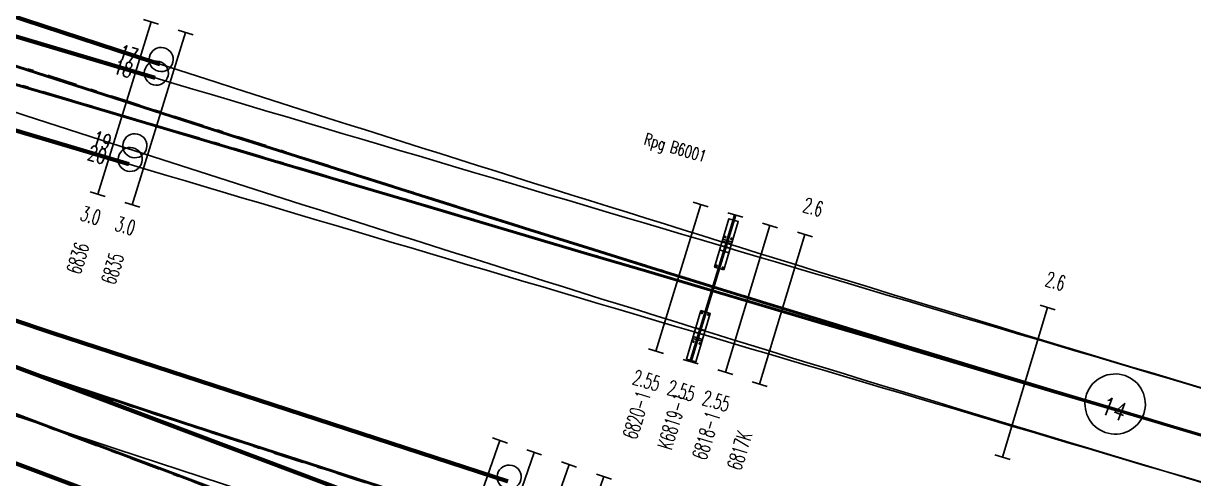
# Model space of a CAD drawing. Extents: x 2687065 to 2691361, y 1253360 to 1255888.
# Drawn here: x 2689256.36 to 2689275.74, y 1254930.1 to 1254937.64 of the extents above; entities that cross this region are included whole.
import ezdxf
from ezdxf.enums import TextEntityAlignment as Align

# ---------------------------------------------------------------- set-up
doc = ezdxf.new("R2010")
doc.units = 0
doc.header["$MEASUREMENT"] = 0
doc.linetypes.add('STRICHPUNKT', pattern=[1, 0.5, -0.25, 0, -0.25])
for name, color, linetype in [('A-HS-0014-_____', 1, 'STRICHPUNKT'), ('A-HS-0015-_____', 1, 'STRICHPUNKT'), ('A-N1-0014-_____', 1, 'STRICHPUNKT'), ('A-N1-0015-_____', 1, 'STRICHPUNKT'), ('BS-TR-A-Gleisstrang-LinieGeometrie', 7, 'Continuous'), ('L-HS-0014-_____', 4, 'Continuous'), ('L-HS-0015-_____', 4, 'Continuous'), ('L-N1-0014-_____', 3, 'Continuous'), ('L-N1-0015-_____', 3, 'Continuous'), ('L-ST-0014-_____', 7, 'Continuous'), ('L-ST-0015-_____', 7, 'Continuous'), ('P-ON-0014-_____', 7, 'Continuous'), ('S-ON-0014-_____', 7, 'Continuous'), ('S-ON-0015-_____', 7, 'Continuous'), ('T-PP-0014-_____', 7, 'Continuous'), ('T-SS-0014-_____', 7, 'Continuous'), ('T-SS-0015-_____', 7, 'Continuous'), ('T-ST', 7, 'Continuous'), ('T-WW-0014-_____', 6, 'Continuous')]:
    doc.layers.add(name, color=color, linetype=linetype)
doc.styles.add('R6', font='simplex.shx', dxfattribs={"width": 0.6})
doc.styles.add('R7', font='simplex.shx', dxfattribs={"width": 0.7})
doc.styles.add('R8', font='simplex.shx', dxfattribs={"width": 0.8})

# ---------------------------------------------------------------- blocks, each defined once
blk = doc.blocks.new('WeiVlpWeiNum')
at = {"color": 7}
blk.add_circle((0, 0, 1), 0.5, dxfattribs=at)
at = {"color": 7, "style": 'R8', "width": 0.8}
blk.add_attdef('WEICHENNR', text='', height=0.3, dxfattribs=at).set_placement((0, 0), align=Align.MIDDLE)
blk = doc.blocks.new('WeiVlpSchwelleL')
at = {"color": 7}
for p, q in [((-0.4999999999999905, -0.1300000000000073), (-0.4999999999999832, 0.1299999999999694)), ((0.5000000000000135, -0.130000000000005), (0.5000000000000135, 0.1299999999999717))]:
    blk.add_line(p, q, dxfattribs=at)
at = {"color": 0, "linetype": 'ByBlock', "lineweight": -2}
blk.add_line((-0.4999999999999868, -1.183033536314004e-14), (0.5000000000000118, 4.669396854307774e-15), dxfattribs=at)
at = {"style": 'R6', "width": 0.6}
blk.add_attdef('LAENGE', text='', height=0.25, rotation=89.99999999999999, dxfattribs=at).set_placement((-1.229737067022953, 0.007106245459261308, 6e-06), align=Align.MIDDLE)
at = {"style": 'R6', "width": 0.6, "flags": 1}
for tag, p in [('WVP-SKML', (-5, 0, 2e-06)), ('WVP-SKMR', (3, 0, 2e-06))]:
    blk.add_attdef(tag, text='', height=0.25, rotation=180, dxfattribs=at).set_placement(p, align=Align.MIDDLE_CENTER)
at = {"style": 'R6', "width": 0.6}
blk.add_attdef('BEZEICHNUNG', text='', height=0.25, rotation=180, dxfattribs=at).set_placement((-2.249999999999987, -5.373479439185756e-14, 2), align=Align.MIDDLE_LEFT)
at = {"style": 'R6', "width": 0.6, "flags": 1}
blk.add_attdef('VERSCHIEBUNG', text='', height=0.25, rotation=180, dxfattribs=at).set_placement((-1.470197398034461, -5.373479439185758e-14, 2), align=Align.MIDDLE_LEFT)
for tag, p in [('VERKLINKS', (-0.8749999999999833, -5.426408495180606e-14, 2e-06)), ('VERKRECHTS', (0.8611075787621026, -8.736039560677224e-05, 2e-06))]:
    blk.add_attdef(tag, text='', height=0.25, rotation=180, dxfattribs=at).set_placement(p, align=Align.MIDDLE)
at = {"color": 1, "extrusion": (-1, -6.123233995736769e-17, 1.224646799147353e-16), "style": 'R6', "width": 0.6, "flags": 8}
blk.add_attdef('WVP-ANL', text='', height=0.25, rotation=270, dxfattribs=at).set_placement((1.179971919316135e-14, -7.187955122291877e-15, 0.4999999999999868), align=Align.MIDDLE)
at = {"color": 1, "extrusion": (1, -1.608122649676636e-16, 1.224646799147353e-16), "style": 'R6', "width": 0.6, "flags": 8}
blk.add_attdef('WVP-ANR', text='', height=0.25, rotation=270, dxfattribs=at).set_placement((-1.65451836612779e-14, -4.265120563609635e-14, 0.50000000000001), align=Align.MIDDLE)
blk = doc.blocks.new('st_Norm_a')
at = {"color": 0, "linetype": 'ByBlock', "lineweight": -2}
blk.add_circle((0, 0, 1), 0.2, dxfattribs=at)
at = {"layer": 'T-ST', "color": 0, "linetype": 'ByBlock', "lineweight": -2, "style": 'R7', "width": 0.7}
blk.add_attdef('WVP-STNR', text='', height=0.25, dxfattribs=at).set_placement((0.55, 0), align=Align.MIDDLE)
blk = doc.blocks.new('pla_RpgB6001')
at = {"color": 0, "linetype": 'ByBlock', "lineweight": -2}
blk.add_lwpolyline([(0.3749999999999997, 0.08000000000000011), (-0.4650000000000002, 0.08000000000000022), (-0.4650000000000003, -0.07999999999999978), (0.3749999999999997, -0.07999999999999989)], close=True, dxfattribs=at)
for points in [[(-0.1080000000000001, 0.08000000000000018), (-0.1080000000000001, -0.07999999999999975)], [(-0.0760000000000001, 0.08000000000000017), (-0.07600000000000012, -0.07999999999999984)]]:
    blk.add_lwpolyline(points, dxfattribs=at)
at = {"color": 1, "linetype": 'ByBlock', "lineweight": -2}
blk.add_lwpolyline([(1.221245327087673e-15, 0.08000000000000017), (1.165734175856414e-15, -0.07999999999999985)], dxfattribs=at)
at = {"color": 2, "linetype": 'ByBlock', "lineweight": -2}
blk.add_lwpolyline([(0.07600000000000005, 0.08000000000000013), (0.076, -0.07999999999999982)], dxfattribs=at)
at = {"color": 0, "linetype": 'ByBlock', "lineweight": -2}
for centre in [(-0.3300000000000001, 0), (-0.1550000000000001, 0.05500000000000018), (0.345, 0.05500000000000012), (-0.1550000000000002, -0.05499999999999982), (0.3449999999999996, -0.0549999999999999)]:
    blk.add_circle(centre, 0.012, dxfattribs=at)
at = {"color": 1, "linetype": 'ByBlock', "lineweight": -2}
blk.add_circle((0, 0), 0.02, dxfattribs=at)
at = {"style": 'R7', "width": 0.7}
blk.add_attdef('WVP-PBEZ', text='', height=0.025, rotation=269.5935867152447, dxfattribs=at).set_placement((-0.0925000000000001, -9.7144514654701e-17), align=Align.MIDDLE_CENTER)
blk.add_attdef('WVP-PLNR', text='', height=0.2, dxfattribs=at).set_placement((0, 0), align=Align.MIDDLE_LEFT)
at = {"style": 'R7', "width": 0.7, "flags": 1}
for tag, p in [('WVP-PLFK', (0.5366666666666667, -0.2)), ('WVP-PLSP', (0.5433333333333333, -0.3999999999999999)), ('WVP-PLDI', (0.4999999999999999, -0.6))]:
    blk.add_attdef(tag, text='', height=0.2, dxfattribs=at).set_placement(p, align=Align.MIDDLE)
blk = doc.blocks.new('WeiVlpSchwelleR')
at = {"color": 7}
for p, q in [((-0.4999999999999886, -0.1300000000000048), (-0.4999999999999886, 0.1299999999999719)), ((0.5000000000000153, -0.1300000000000075), (0.5000000000000082, 0.1299999999999692))]:
    blk.add_line(p, q, dxfattribs=at)
at = {"color": 0, "linetype": 'ByBlock', "lineweight": -2}
blk.add_line((0.5000000000000118, -1.201402631621339e-14), (-0.4999999999999868, 4.853087807381139e-15), dxfattribs=at)
at = {"style": 'R6', "width": 0.6}
blk.add_attdef('LAENGE', text='', height=0.25, rotation=90, dxfattribs=at).set_placement((1.229737067022978, 0.007106245459260857, 6e-06), align=Align.MIDDLE)
at = {"style": 'R6', "width": 0.6, "flags": 1}
for tag, p in [('WVP-SKML', (-3, -5.426215032855453e-14, 2e-06)), ('WVP-SKMR', (5, -5.426215032855453e-14, 2e-06))]:
    blk.add_attdef(tag, text='', height=0.25, rotation=180, dxfattribs=at).set_placement(p, align=Align.MIDDLE_CENTER)
for tag, rotation, p in [('VERKLINKS', 180, (-0.8611075787620777, -8.73603956063954e-05, 2e-06)), ('VERKRECHTS', 179.9999999999973, (0.8750000000000082, -5.459328261269093e-14, 2e-06))]:
    blk.add_attdef(tag, text='', height=0.25, rotation=rotation, dxfattribs=at).set_placement(p, align=Align.MIDDLE)
at = {"color": 1, "extrusion": (-1, 1.836970198721029e-16, 1.224646799147353e-16), "style": 'R6', "width": 0.6, "flags": 8}
blk.add_attdef('WVP-ANL', text='', height=0.25, rotation=270, dxfattribs=at).set_placement((1.829950611378862e-14, -6.12323399573665e-17, 0.4999999999999904), align=Align.MIDDLE)
at = {"style": 'R6', "width": 0.6, "flags": 1}
blk.add_attdef('VERSCHIEBUNG', text='', height=0.25, rotation=179.9999999999999, dxfattribs=at).set_placement((1.75503510535756, -5.395683899678261e-14, 2.000000000057511e-06), align=Align.MIDDLE_LEFT)
at = {"color": 1, "extrusion": (1, -1.83697019872103e-16, 3.374459510989179e-32), "style": 'R6', "width": 0.6, "flags": 8}
blk.add_attdef('WVP-ANR', text='', height=0.25, rotation=270, dxfattribs=at).set_placement((-1.90594986648479e-14, -7.137320858570557e-15, 0.5000000000000118), align=Align.MIDDLE)
at = {"style": 'R6', "width": 0.6}
blk.add_attdef('BEZEICHNUNG', text='', height=0.25, rotation=180, dxfattribs=at).set_placement((3.371428571428583, -5.426215032855453e-14, 2.000000000057511e-06), align=Align.MIDDLE_LEFT)

msp = doc.modelspace()

# ---------------------------------------------------------------- linework, layer by layer
at = {"layer": 'A-HS-0014-_____', "extrusion": (0.01856783197649532, 0.07832280268803682, 0.9967551224823394), "elevation": 148676.4978869476, "flags": 128}
msp.add_lwpolyline([(-2327270.607667033, -1835422.054921527, -0.0162866445366345), (-2327214.359740658, -1835427.025257246)], format="xyb", dxfattribs=at)
at = {"layer": 'A-HS-0015-_____', "extrusion": (0.01804329580227478, 0.0724631591215498, 0.9972078670200696), "elevation": 139912.5850883046, "flags": 128}
msp.add_lwpolyline([(-2306319.897467382, -1862287.091721244, 0.01560596673952086), (-2306375.860925438, -1862282.304916803)], format="xyb", dxfattribs=at)
at = {"layer": 'A-N1-0014-_____', "extrusion": (0.01856783197649532, 0.07832280268803682, 0.9967551224823394), "elevation": 148676.4978869476, "flags": 128}
msp.add_lwpolyline([(-2327270.607667033, -1835422.054921527, -0.0005004820583355327), (-2327223.346897644, -1835424.731158233, -0.002643607657813), (-2327214.197048508, -1835425.307344319)], format="xyb", dxfattribs=at)
at = {"layer": 'A-N1-0015-_____', "extrusion": (0.01804329580227478, 0.0724631591215498, 0.9972078670200696), "elevation": 139912.5850883046, "flags": 128}
msp.add_lwpolyline([(-2306319.897467382, -1862287.091721244), (-2306375.711487282, -1862280.557766664)], dxfattribs=at)
at = {"layer": 'BS-TR-A-Gleisstrang-LinieGeometrie', "color": 2, "lineweight": 50, "true_color": 0xffff00}
for points in [[(2689256.0977688, 1254936.98098816, 454.098789297836), (2689257.05705801, 1254936.66993249, 454.1058791446119), (2689258.01670838, 1254936.35999285, 454.112968991387), (2689258.97671861, 1254936.05116964, 454.120058838163), (2689259.9370874, 1254935.74346329, 454.127148684938), (2689260.89781345, 1254935.4368742, 454.134238531714), (2689261.85889546, 1254935.1314028, 454.141328378489), (2689262.82033214, 1254934.82704951, 454.1484182252649), (2689263.78212218, 1254934.52381472, 454.15550807204), (2689264.74426427, 1254934.22169885, 454.162597918816), (2689265.70675713, 1254933.92070231, 454.169687765591), (2689266.66959944, 1254933.62082551, 454.176777612366), (2689267.6327899, 1254933.32206885, 454.183867459142), (2689268.59632722, 1254933.02443274, 454.190957305917), (2689269.56021008, 1254932.72791758, 454.1980471526931), (2689270.52443719, 1254932.43252376, 454.205136999468), (2689271.48900723, 1254932.1382517, 454.212226846244), (2689272.4539189, 1254931.84510179, 454.219316693019), (2689273.41917091, 1254931.55307442, 454.226406539795), (2689274.38476193, 1254931.26216999, 454.23349638657), (2689275.35069067, 1254930.9723889, 454.2405862333461), (2689276.31695582, 1254930.68373153, 454.247676080121), (2689277.28355607, 1254930.39619828, 454.254765926897), (2689278.25049011, 1254930.10978953, 454.261855773672)], [(2689278.25044, 1254930.10962, 454.26185), (2689277.28467633, 1254930.39517701, 454.254815004513), (2689276.31892483, 1254930.68077516, 454.247870371212), (2689275.35318549, 1254930.96641443, 454.241016099931), (2689274.38745832, 1254931.25209484, 454.234252190504), (2689273.42174331, 1254931.53781638, 454.22757864277), (2689272.45604048, 1254931.82357905, 454.220995456564), (2689271.49034982, 1254932.10938286, 454.2145026317299), (2689270.52467133, 1254932.39522779, 454.208100168109), (2689269.55900502, 1254932.68111385, 454.201788065549), (2689268.59335088, 1254932.96704104, 454.195566323895), (2689267.62770893, 1254933.25300936, 454.189434942998), (2689266.66207915, 1254933.53901881, 454.1833939227089), (2689265.69646156, 1254933.82506938, 454.177443262883), (2689264.73085615, 1254934.11116108, 454.171582963378), (2689263.76526293, 1254934.39729391, 454.165813024049), (2689262.79968189, 1254934.68346786, 454.160133444759), (2689261.83411305, 1254934.96968294, 454.154544225369), (2689260.86855639, 1254935.25593915, 454.149045365745), (2689259.90301193, 1254935.54223647, 454.143636865755), (2689258.93747966, 1254935.82857493, 454.138318725268), (2689257.97195959, 1254936.1149545, 454.133090944155), (2689257.00645172, 1254936.4013752, 454.1279535222901), (2689256.04095605, 1254936.68783702, 454.122906459549)], [(2689256.15439411, 1254931.96389198, 454.433387526878), (2689257.10680507, 1254931.64903924, 454.440330074526), (2689258.05956636, 1254931.33524822, 454.447272622174), (2689259.0126768, 1254931.0225193, 454.454215169822), (2689259.96613521, 1254930.71085288, 454.46115771747), (2689260.91994039, 1254930.40024934, 454.468100265119), (2689261.87409117, 1254930.09070906, 454.475042812767), (2689262.82858635, 1254929.78223244, 454.481985360415), (2689263.78342476, 1254929.47481985, 454.488927908063), (2689264.7386052, 1254929.16847167, 454.495870455711), (2689265.6941265, 1254928.8631883, 454.502813003359), (2689266.64998746, 1254928.55897009, 454.509755551007), (2689267.60618689, 1254928.25581745, 454.516698098656), (2689268.56272361, 1254927.95373073, 454.523640646304), (2689269.51959644, 1254927.65271032, 454.5305831939521), (2689270.47680417, 1254927.35275658, 454.5375257416001), (2689271.43434563, 1254927.05386991, 454.544468289248), (2689272.39221961, 1254926.75605065, 454.551410836896), (2689273.35042495, 1254926.45929919, 454.558353384544), (2689274.30896043, 1254926.16361589, 454.565295932192), (2689275.26782487, 1254925.86900111, 454.572238479841)], [(2689255.92013489, 1254931.28116486, 454.4873560477), (2689256.8592842, 1254930.92780805, 454.497339452319), (2689257.7984335, 1254930.57445124, 454.507405399003), (2689258.7375828, 1254930.22109443, 454.517553887957), (2689259.6767321, 1254929.86773762, 454.527784919386), (2689260.61588141, 1254929.51438081, 454.538098493499), (2689261.55503071, 1254929.161024, 454.548494610504), (2689262.49418001, 1254928.80766719, 454.558973270611), (2689263.43332931, 1254928.45431038, 454.569534474036), (2689264.37247862, 1254928.10095358, 454.580178220992), (2689265.31162792, 1254927.74759677, 454.5909045116929), (2689266.25077722, 1254927.39423996, 454.6017133463581), (2689267.18992653, 1254927.04088315, 454.612604725209), (2689268.12907583, 1254926.68752634, 454.623578648463), (2689269.06822513, 1254926.33416953, 454.634635116345), (2689270.00737443, 1254925.98081272, 454.645774129079), (2689270.94652374, 1254925.62745591, 454.656995686891), (2689271.88567304, 1254925.2740991, 454.66829979001), (2689272.82482234, 1254924.92074229, 454.679686438663), (2689273.76397164, 1254924.56738548, 454.691155633083), (2689274.70312095, 1254924.21402867, 454.702707373502)]]:
    msp.add_polyline3d(points, dxfattribs=at)
at = {"layer": 'L-HS-0014-_____', "lineweight": 70, "extrusion": (0.01856783197649532, 0.07832280268803682, 0.9967551224823394), "const_width": 0.07, "elevation": 148676.4978869476, "flags": 128}
msp.add_lwpolyline([(-2327249.925196627, -1835424.205917045, -0.006974783189797282), (-2327225.864294516, -1835426.462044862, -0.006974783189797282)], format="xyb", dxfattribs=at)
at = {"layer": 'L-HS-0014-_____', "extrusion": (0.01856783197649532, 0.07832280268803682, 0.9967551224823394), "elevation": 148676.4978869476, "flags": 128}
for points in [[(-2327249.83054901, -1835422.708703969, -0.006975508031475561), (-2327225.725417576, -1835424.968324336, -0.006975508031475561)], [(-2327270.649319679, -1835422.803764006, -0.005994877477405406), (-2327249.925196627, -1835424.205917045, -0.005994877477405406)], [(-2327270.566014388, -1835421.306079049, -0.005987783753766868), (-2327249.83054901, -1835422.708703969, -0.005987783753766868)]]:
    msp.add_lwpolyline(points, format="xyb", dxfattribs=at)
at = {"layer": 'L-HS-0015-_____', "lineweight": 70, "extrusion": (0.01804329580227478, 0.0724631591215498, 0.9972078670200696), "const_width": 0.06999999999999999, "elevation": 139912.5850883046, "flags": 128}
msp.add_lwpolyline([(-2306340.641841336, -1862285.659905823, 0.006596177779776079), (-2306364.290915951, -1862283.758107503, 0.006596177779776079)], format="xyb", dxfattribs=at)
at = {"layer": 'L-HS-0015-_____', "extrusion": (0.01804329580227478, 0.0724631591215498, 0.9972078670200696), "elevation": 139912.5850883046, "flags": 128}
msp.add_lwpolyline([(-2306340.478582199, -1862284.16863336, 0.006592517493777799), (-2306364.153897519, -1862282.263931117, 0.006592517493777799)], format="xyb", dxfattribs=at)
at = {"layer": 'L-N1-0014-_____', "lineweight": 70, "extrusion": (0.01856783197649532, 0.07832280268803682, 0.9967551224823394), "const_width": 0.07, "elevation": 148676.4978869476, "flags": 128}
for points in [[(-2327249.899253641, -1835423.967090624, -0.0002556746002429869), (-2327225.757069557, -1835425.343620549, -0.0002556746002429869)], [(-2327249.808611223, -1835422.46981967, -0.0002561824357276929), (-2327225.616941711, -1835423.849201976, -0.0002561824357276929)]]:
    msp.add_lwpolyline(points, format="xyb", dxfattribs=at)
at = {"layer": 'L-N1-0014-_____', "extrusion": (0.01856783197649532, 0.07832280268803682, 0.9967551224823394), "elevation": 148676.4978869476, "flags": 128}
for points in [[(-2327270.649319828, -1835422.803763997, -0.0002197390082260926), (-2327249.899253641, -1835423.967090624, -0.0002197390082260926)], [(-2327270.566014238, -1835421.306079058, -0.0002198027609466917), (-2327249.808611223, -1835422.46981967, -0.0002198027609466917)]]:
    msp.add_lwpolyline(points, format="xyb", dxfattribs=at)
at = {"layer": 'L-N1-0015-_____', "lineweight": 70, "extrusion": (0.01804329580227478, 0.0724631591215498, 0.9972078670200696), "const_width": 0.06999999999999999, "elevation": 139912.5850883046, "flags": 128}
for points in [[(-2306340.626469133, -1862285.420170316), (-2306364.189967315, -1862282.66167295)], [(-2306340.459251648, -1862283.929502434), (-2306364.053300787, -1862281.167428573)]]:
    msp.add_lwpolyline(points, dxfattribs=at)

# ---------------------------------------------------------------- block references
at = {"layer": 'L-ST-0014-_____', "color": 7, "extrusion": (0.01856783197649532, 0.07832280268803682, 0.9967551224823394)}
ref = msp.add_blockref('st_Norm_a', (-2327249.925196627, -1835424.205917045, 148676.4978869476), dxfattribs=dict(at, rotation=355.4424259992513))
ref.add_attrib('WVP-STNR', '17', dxfattribs={"layer": 'T-ST', "color": 0, "linetype": 'ByBlock', "lineweight": -2, "extrusion": (0.01856783197649532, 0.07832280268803682, 0.9967551224823394), "height": 0.2500000000000001, "rotation": 175.4424260025692, "style": 'R7', "width": 0.7}).set_placement((-2327249.376935732, -1835424.249620493, 148676.4978869476), align=Align.MIDDLE)
ref = msp.add_blockref('st_Norm_a', (-2327249.899253641, -1835423.967090624, 148676.4978869476), dxfattribs=dict(at, rotation=356.7659623737623))
ref.add_attrib('WVP-STNR', '18', dxfattribs={"layer": 'T-ST', "color": 0, "linetype": 'ByBlock', "lineweight": -2, "extrusion": (0.01856783197649532, 0.07832280268803682, 0.9967551224823394), "height": 0.2500000000000001, "rotation": 176.7659623769676, "style": 'R7', "width": 0.7}).set_placement((-2327249.350129557, -1835423.998118675, 148676.4978869476), align=Align.MIDDLE)
ref = msp.add_blockref('st_Norm_a', (-2327249.83054901, -1835422.708703969, 148676.4978869476), dxfattribs=dict(at, rotation=355.4440517025977))
ref.add_attrib('WVP-STNR', '19', dxfattribs={"layer": 'T-ST', "color": 0, "linetype": 'ByBlock', "lineweight": -2, "extrusion": (0.01856783197649532, 0.07832280268803682, 0.9967551224823394), "height": 0.2500000000000001, "rotation": 175.4440517111668, "style": 'R7', "width": 0.6999999999999998}).set_placement((-2327249.282286875, -1835422.752391861, 148676.4978869476), align=Align.MIDDLE)
ref = msp.add_blockref('st_Norm_a', (-2327249.808611223, -1835422.46981967, 148676.4978869476), dxfattribs=dict(at, rotation=356.7659477626674))
ref.add_attrib('WVP-STNR', '20', dxfattribs={"layer": 'T-ST', "color": 0, "linetype": 'ByBlock', "lineweight": -2, "extrusion": (0.01856783197649532, 0.07832280268803682, 0.9967551224823394), "height": 0.25, "rotation": 176.7659477555781, "style": 'R7', "width": 0.7}).set_placement((-2327249.259487147, -1835422.500847861, 148676.4978869476), align=Align.MIDDLE)
at = {"layer": 'L-ST-0015-_____', "color": 7, "extrusion": (0.01804329580227478, 0.0724631591215498, 0.9972078670200696)}
ref = msp.add_blockref('st_Norm_a', (-2306364.290915951, -1862283.758107503, 139912.5850883046), dxfattribs=dict(at, rotation=176.1581687352105))
ref.add_attrib('WVP-STNR', '9', dxfattribs={"layer": 'T-ST', "color": 0, "linetype": 'ByBlock', "lineweight": -2, "extrusion": (0.01804329580227478, 0.0724631591215498, 0.9972078670200696), "height": 0.25, "rotation": 176.15816873622, "style": 'R7', "width": 0.7000000000000001}).set_placement((-2306364.091600699, -1862283.407688453, 139912.5850883046), align=Align.MIDDLE)
at = {"layer": 'P-ON-0014-_____', "extrusion": (0.01856783197649532, 0.07832280268803682, 0.9967551224823394)}
ref = msp.add_blockref('pla_RpgB6001', (-2327259.73640028, -1835423.416807925, 148676.4978869476), dxfattribs=dict(at, rotation=86.78983699064145))
ref.add_attrib('WVP-PLNR', 'Rpg B6001', dxfattribs={"layer": 'T-PP-0014-_____', "extrusion": (0.01856783197649532, 0.07832280268803682, 0.9967551224823394), "height": 0.2, "rotation": 176.7898369851051, "style": 'R7', "width": 0.6999999999999998}).set_placement((-2327258.018447278, -1835424.860206237, 148676.4978869476), align=Align.MIDDLE_LEFT)
at = {"layer": 'P-ON-0014-_____', "extrusion": (0.01856783197649532, 0.07832280268803682, 0.9967551224823394), "rotation": 266.7898146926527}
msp.add_blockref('pla_RpgB6001', (-2327259.642822348, -1835421.912687966, 148676.4978869476), dxfattribs=at)
at = {"layer": 'S-ON-0014-_____', "extrusion": (0.01856783197649532, 0.07832280268803682, 0.9967551224823394)}
ref = msp.add_blockref('WeiVlpSchwelleL', (-2327249.517738867, -1835423.361683141, 148676.4978869476), dxfattribs=dict(at, xscale=3, rotation=266.1578635120352))
ref.add_attrib('BEZEICHNUNG', '6836', dxfattribs={"layer": 'T-SS-0014-_____', "extrusion": (0.01856783197649532, 0.07832280268803682, 0.9967551224823394), "height": 0.25, "rotation": 266.157863510239, "style": 'R6', "width": 0.6}).set_placement((-2327249.325156226, -1835420.494104579, 148676.4978869476), align=Align.MIDDLE_LEFT)
ref.add_attrib('LAENGE', '3.0', dxfattribs={"layer": 'T-SS-0014-_____', "extrusion": (0.01856783197649532, 0.07832280268803682, 0.9967551224823394), "height": 0.25, "rotation": 176.1578635175152, "style": 'R6', "oblique": 359.9999999999999, "width": 0.6}).set_placement((-2327249.386272043, -1835421.492262716, 148676.4978869476), align=Align.MIDDLE)
ref = msp.add_blockref('WeiVlpSchwelleL', (-2327250.116311069, -1835423.320902535, 148676.4978869476), dxfattribs=dict(at, xscale=3, rotation=266.1583076339804))
ref.add_attrib('BEZEICHNUNG', '6835', dxfattribs={"layer": 'T-SS-0014-_____', "extrusion": (0.01856783197649532, 0.07832280268803682, 0.9967551224823394), "height": 0.25, "rotation": 266.1583076274318, "style": 'R6', "width": 0.6}).set_placement((-2327249.924216078, -1835420.460253479, 148676.4978869476), align=Align.MIDDLE_LEFT)
ref.add_attrib('LAENGE', '3.0', dxfattribs={"layer": 'T-SS-0014-_____', "extrusion": (0.01856783197649532, 0.07832280268803682, 0.9967551224823394), "height": 0.25, "rotation": 176.1583076409848, "style": 'R6', "width": 0.6}).set_placement((-2327249.985343528, -1835421.458410723, 148676.4978869476), align=Align.MIDDLE)
ref = msp.add_blockref('WeiVlpSchwelleL', (-2327259.093347644, -1835422.735209283, 148676.4978869476), dxfattribs=dict(at, xscale=2.55, rotation=266.4035220055746))
ref.add_attrib('BEZEICHNUNG', '6820-1', dxfattribs={"layer": 'T-SS-0014-_____', "extrusion": (0.01856783197649532, 0.07832280268803682, 0.9967551224823394), "height": 0.25, "rotation": 266.4035220127889, "style": 'R6', "width": 0.6}).set_placement((-2327258.918524335, -1835419.953743986, 148676.4978869476), align=Align.MIDDLE_LEFT)
ref.add_attrib('LAENGE', '2.55', dxfattribs={"layer": 'T-SS-0014-_____', "extrusion": (0.01856783197649532, 0.07832280268803682, 0.9967551224823394), "height": 0.25, "rotation": 176.4035220057666, "style": 'R6', "width": 0.6}).set_placement((-2327258.974946941, -1835420.952182392, 148676.4978869476), align=Align.MIDDLE)
ref = msp.add_blockref('WeiVlpSchwelleL', (-2327260.888369254, -1835422.623916514, 148676.4978869476), dxfattribs=dict(at, xscale=2.6, rotation=266.5135734488608))
ref.add_attrib('BEZEICHNUNG', '6817K', dxfattribs={"layer": 'T-SS-0014-_____', "extrusion": (0.01856783197649532, 0.07832280268803682, 0.9967551224823394), "height": 0.25, "rotation": 266.5135734402833, "style": 'R6', "width": 0.6}).set_placement((-2327260.719534762, -1835419.852723306, 148676.4978869476), align=Align.MIDDLE_LEFT)
ref.add_attrib('LAENGE', '2.6', dxfattribs={"layer": 'T-SS-0014-_____', "extrusion": (0.01856783197649532, 0.07832280268803682, 0.9967551224823394), "height": 0.25, "rotation": 176.5135734556118, "style": 'R6', "oblique": 359.9999999999999, "width": 0.6}).set_placement((-2327260.996393287, -1835424.396987067, 148676.4978869476), align=Align.MIDDLE)
at = {"layer": 'S-ON-0014-_____', "color": 6, "lineweight": 50, "extrusion": (0.01856783197649532, 0.07832280268803682, 0.9967551224823394)}
ref = msp.add_blockref('WeiVlpSchwelleL', (-2327259.691673692, -1835422.697897471, 148676.4978869476), dxfattribs=dict(at, xscale=2.549999999999999, rotation=266.4399654980799))
ref.add_attrib('BEZEICHNUNG', 'K6819-1', dxfattribs={"layer": 'T-SS-0014-_____', "extrusion": (0.01856783197649532, 0.07832280268803682, 0.9967551224823394), "height": 0.25, "rotation": 266.439965502715, "style": 'R6', "width": 0.6}).set_placement((-2327259.518851848, -1835419.920054664, 148676.4978869476), align=Align.MIDDLE_LEFT)
ref.add_attrib('LAENGE', '2.55', dxfattribs={"layer": 'T-SS-0014-_____', "extrusion": (0.01856783197649532, 0.07832280268803682, 0.9967551224823394), "height": 0.25, "rotation": 176.4399655010055, "style": 'R6', "width": 0.6}).set_placement((-2327259.574651342, -1835420.918527969, 148676.4978869476), align=Align.MIDDLE)
at = {"layer": 'S-ON-0014-_____', "extrusion": (0.01856783197649532, 0.07832280268803682, 0.9967551224823394)}
ref = msp.add_blockref('WeiVlpSchwelleL', (-2327260.290014277, -1835422.660799878, 148676.4978869476), dxfattribs=dict(at, xscale=2.549999999999999, rotation=266.4766541123858))
ref.add_attrib('BEZEICHNUNG', '6818-1', dxfattribs={"layer": 'T-SS-0014-_____', "extrusion": (0.01856783197649532, 0.07832280268803682, 0.9967551224823394), "height": 0.25, "rotation": 266.4766541194863, "style": 'R6', "width": 0.6}).set_placement((-2327260.119188825, -1835419.886381086, 148676.4978869476), align=Align.MIDDLE_LEFT)
ref.add_attrib('LAENGE', '2.55', dxfattribs={"layer": 'T-SS-0014-_____', "extrusion": (0.01856783197649532, 0.07832280268803682, 0.9967551224823394), "height": 0.25, "rotation": 176.4766541116318, "style": 'R6', "oblique": 359.9999999999999, "width": 0.6}).set_placement((-2327260.174360231, -1835420.884889181, 148676.4978869476), align=Align.MIDDLE)
ref = msp.add_blockref('WeiVlpSchwelleL', (-2327265.079241241, -1835422.371608336, 148676.4978869476), dxfattribs=dict(at, xscale=2.6, rotation=266.6260672056436))
ref.add_attrib('BEZEICHNUNG', '6810K', dxfattribs={"layer": 'T-SS-0014-_____', "extrusion": (0.01856783197649532, 0.07832280268803682, 0.9967551224823394), "height": 0.25, "rotation": 266.6260672013797, "style": 'R6', "width": 0.6}).set_placement((-2327264.916896411, -1835419.617872491, 148676.4978869476), align=Align.MIDDLE_LEFT)
ref.add_attrib('LAENGE', '2.6', dxfattribs={"layer": 'T-SS-0014-_____', "extrusion": (0.01856783197649532, 0.07832280268803682, 0.9967551224823394), "height": 0.25, "rotation": 176.6260672064666, "style": 'R6', "oblique": 359.9999999999999, "width": 0.6}).set_placement((-2327265.18273435, -1835424.127085747, 148676.4978869476), align=Align.MIDDLE)
at = {"layer": 'S-ON-0015-_____', "extrusion": (0.01804329580227478, 0.0724631591215498, 0.9972078670200696)}
ref = msp.add_blockref('WeiVlpSchwelleR', (-2306363.823690876, -1862282.494875124, 139912.5850883046), dxfattribs=dict(at, xscale=3.799999999999999, rotation=84.75969921641718))
ref.add_attrib('BEZEICHNUNG', '6874', dxfattribs={"layer": 'T-SS-0015-_____', "extrusion": (0.01804329580227478, 0.0724631591215498, 0.9972078670200696), "height": 0.25, "rotation": 84.75969921338857, "style": 'R6', "width": 0.6}).set_placement((-2306363.56869669, -1862279.714628223, 139912.5850883046), align=Align.MIDDLE_LEFT)
ref.add_attrib('LAENGE', '3.8', dxfattribs={"layer": 'T-SS-0015-_____', "extrusion": (0.01804329580227478, 0.0724631591215498, 0.9972078670200696), "height": 0.25, "rotation": 174.7596992156346, "style": 'R6', "width": 0.6}).set_placement((-2306363.620295623, -1862280.212004504, 139912.5850883046), align=Align.MIDDLE)
ref = msp.add_blockref('WeiVlpSchwelleR', (-2306364.420980802, -1862282.439876013, 139912.5850883046), dxfattribs=dict(at, xscale=3.799999999999999, rotation=84.7594643863367))
ref.add_attrib('BEZEICHNUNG', '6875', dxfattribs={"layer": 'T-SS-0015-_____', "extrusion": (0.01804329580227478, 0.0724631591215498, 0.9972078670200696), "height": 0.25, "rotation": 84.75946439494776, "style": 'R6', "width": 0.6}).set_placement((-2306364.16462097, -1862279.644865192, 139912.5850883046), align=Align.MIDDLE_LEFT)
ref.add_attrib('LAENGE', '3.8', dxfattribs={"layer": 'T-SS-0015-_____', "extrusion": (0.01804329580227478, 0.0724631591215498, 0.9972078670200696), "height": 0.25, "rotation": 174.7594643878241, "style": 'R6', "width": 0.6}).set_placement((-2306364.21626438, -1862280.142237516, 139912.5850883046), align=Align.MIDDLE)
for p, xscale, rotation in [((-2306365.030726893, -1862282.383924535, 139912.5850883046), 3.799999999999998, 84.78110899593234), ((-2306365.640486739, -1862282.328180856, 139912.5850883046), 3.799999999999999, 84.80247669040426)]:
    msp.add_blockref('WeiVlpSchwelleR', p, dxfattribs=dict(at, xscale=xscale, rotation=rotation))
at = {"layer": 'T-WW-0014-_____', "extrusion": (0.01856783197649532, 0.07832280268803682, 0.9967551224823394)}
ref = msp.add_blockref('WeiVlpWeiNum', (-2327266.614367101, -1835422.286281146, 148676.4978869476), dxfattribs=dict(at, rotation=172.0770561024519))
ref.add_attrib('WEICHENNR', '14', dxfattribs={"layer": '0', "color": 7, "extrusion": (0.01856783197649532, 0.07832280268803682, 0.9967551224823394), "height": 0.3, "rotation": 172.0770560956601, "style": 'R8', "width": 0.8}).set_placement((-2327266.614367101, -1835422.286281146, 148676.4978869476), align=Align.MIDDLE)

doc.saveas('drawing.dxf')
